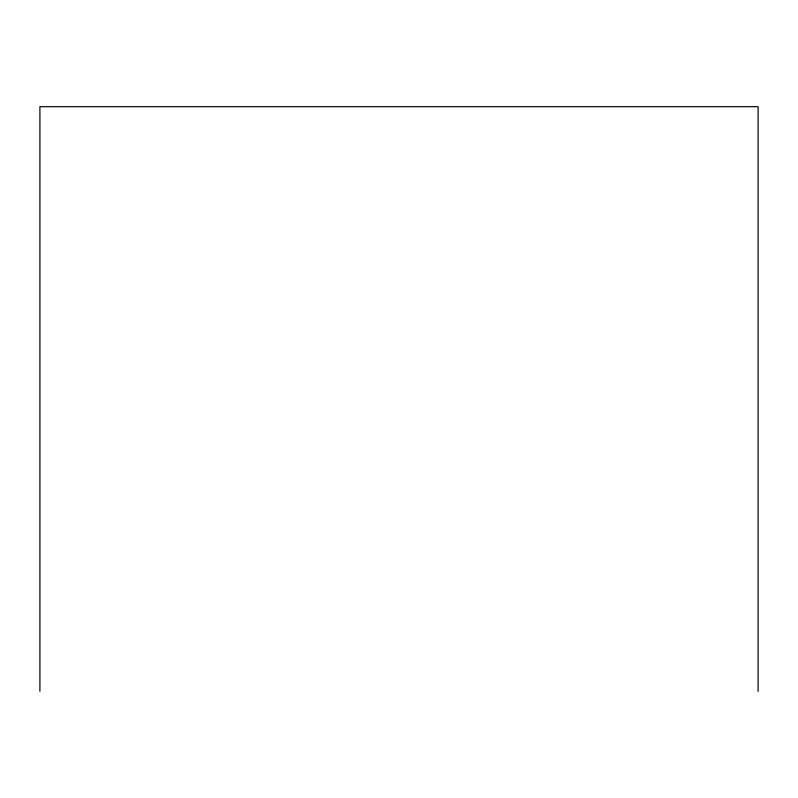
<?xml version="1.0" encoding="UTF-8"?>
<svg xmlns="http://www.w3.org/2000/svg" width="798" height="798" viewBox="0 0 798 798"><rect width="100%" height="100%" fill="white"/><g stroke="black" fill="none" stroke-linecap="round" stroke-linejoin="round"><path stroke-width="1.2" d="M758.1 691.307L758.1 106.693L39.9 106.693L39.9 691.307"/></g></svg>
